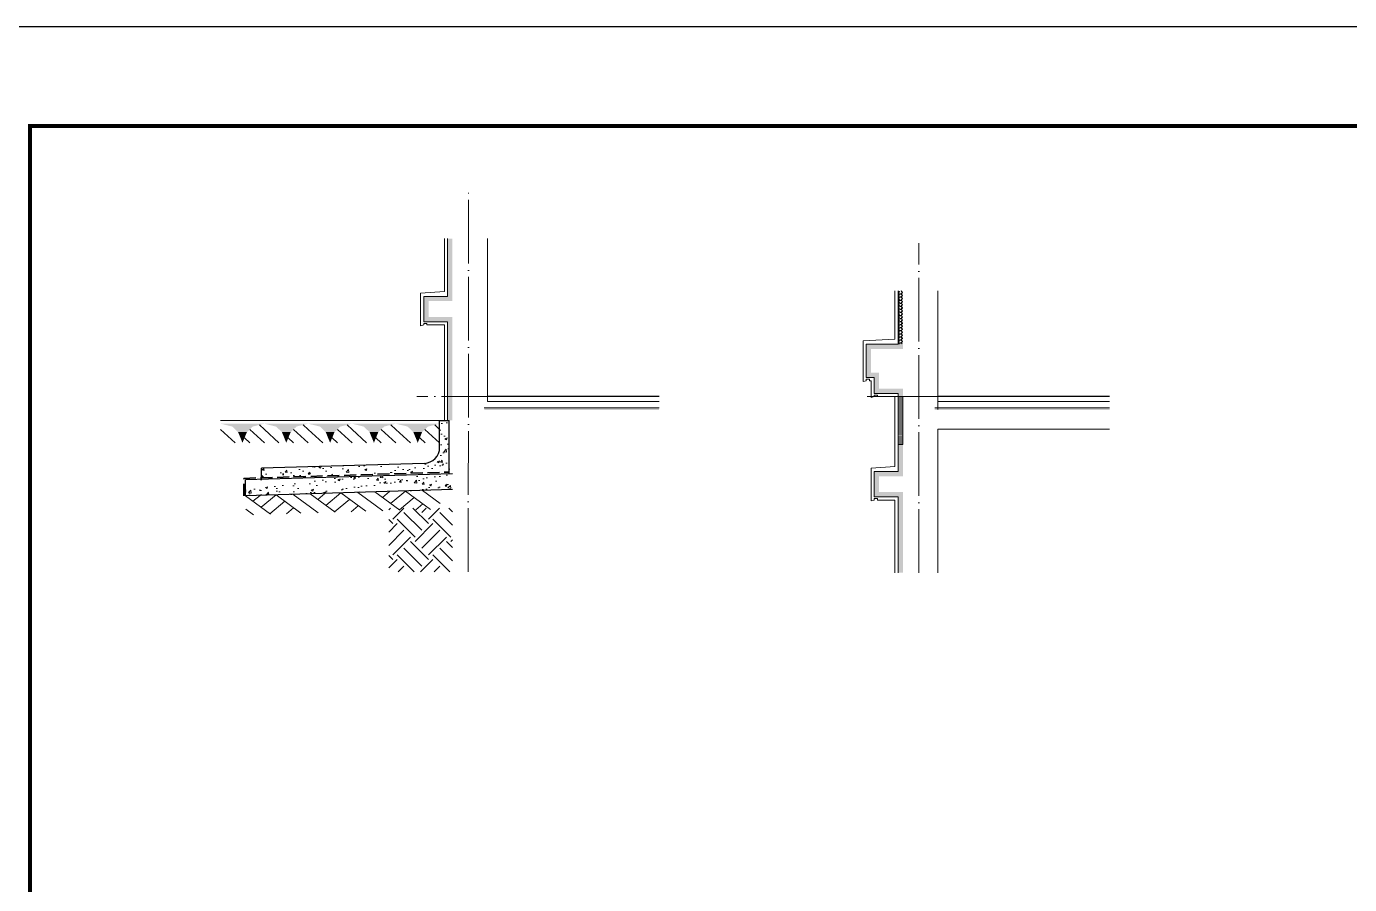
# Model space of a CAD drawing. Extents: x 27938 to 725830, y -209821 to 1628073.
# Drawn here: x 529859 to 538172, y -152826 to -147435 of the extents above; entities that cross this region are included whole.
import ezdxf

# ---------------------------------------------------------------- set-up
doc = ezdxf.new("R2010")
doc.units = 0
doc.header["$LTSCALE"] = 1000
doc.header["$MEASUREMENT"] = 0
doc.linetypes.add('DASH', pattern=[0.35, 0.25, -0.1])
doc.linetypes.add('DOTE', pattern=[2.42, 2, -0.2, 0.02, -0.2])
for name, color, linetype in [('COLUMN', 9, 'Continuous'), ('图框', 140, 'Continuous'), ('看线', 251, 'Continuous'), ('立面-看线', 251, 'Continuous')]:
    doc.layers.add(name, color=color, linetype=linetype)
for name, color, linetype, lineweight in [('DOTE', 19, 'DOTE', 9), ('PUB_HATCH', 8, 'Continuous', 9), ('内粉刷', 37, 'Continuous', 9), ('填充', 251, 'Continuous', 5), ('立面-中轮廓线', 213, 'Continuous', 35), ('粉刷', 251, 'Continuous', 9)]:
    doc.layers.add(name, color=color, linetype=linetype, lineweight=lineweight)
doc.layers.add('yichutu', color=7, linetype='Continuous', true_color=0xffffff, plot=False)
pattern_1 = [(50, (28072.99, 249033.25), (143.452037, -12.550427), [15, -165]), (355, (28072.99, 249033.25), (-27.750267, 150.438427), [12, -132]), (100.4514, (28084.94, 249032.2), (115.701876, 137.88791), [12.74804, -140.22842]), (46.1842, (28072.99, 249073.25), (213.44821, -33.1038), [22.5, -247.5]), (96.6356, (28090.77, 249070.5), (186.93254, 194.82357), [19.12206, -210.3426]), (351.1842, (28072.99, 249073.25), (186.93239, 194.82372), [18, -198]), (21, (28092.99, 249063.25), (119.38141, -80.52378), [15, -165]), (326, (28092.99, 249063.25), (48.663066, 145.03001), [12, -132]), (71.4514, (28102.93, 249056.54), (168.044526, 64.5061), [12.74804, -140.22842]), (37.5, (28072.986, 249033.25), (2.431971, 66.578771), [0, -130.4, 0, -134, 0, -132.5]), (7.5, (28072.986, 249033.25), (52.613907, 78.882342), [0, -76.4, 0, -127.4, 0, -50.5]), (327.5, (28028.386, 249033.25), (106.764487, -4.510974), [0, -50, 0, -156, 0, -207]), (317.5, (28008.39, 249033.25), (116.637234, 20.020996), [0, -65, 0, -103.6, 0, -147])]
pattern_2 = [(0, (-1180552.31, -412121.493), (16.66875, 9.623705), [11.1125, -22.225]), (120, (-1180552.31, -412121.493), (-16.66874801, 9.62370845), [11.1125, -22.225]), (60, (-1180552.31, -412121.493), (1.99e-06, 19.24741345), [-22.225, 11.1125])]

# ---------------------------------------------------------------- blocks, each defined once
blk = doc.blocks.new('$LinePat$素土夯实')
at = {"color": 0}
for p, q in [((0, -210), (210, 0)), ((120, -300), (420, 0)), ((420, 0), (608, -188)), ((495, -300), (795, 0)), ((615, 0), (705, -90)), ((315, -105), (502, -293)), ((210, -210), (300, -300)), ((705, -300), (795, -210))]:
    blk.add_line(p, q, dxfattribs=at)
blk = doc.blocks.new('$LinePat$自然土壤')
at = {"color": 0}
for p, q in [((0, -90), (71, -19)), ((0, -300), (211, -89)), ((420, -300), (630, -90)), ((210, -300), (286, -224))]:
    blk.add_line(p, q, dxfattribs=at)
for points in [[(0, 0), (630, 0), (168, -45), (462, -45)], [(168, -45), (462, -45), (252, -132), (378, -132)], [(252, -132), (378, -132), (315, -300)]]:
    blk.add_solid(points, dxfattribs=at)
blk = doc.blocks.new('sanshui')
at = {"layer": '粉刷'}
h = blk.add_hatch(dxfattribs=at)
h.set_pattern_fill('混凝土', color=256, scale=20)
h.set_pattern_definition(pattern_1)
edge = h.paths.add_edge_path()
edge.add_line((346317.8, 427329.6), (346257.8, 427329.6))
edge.add_line((346257.8, 427329.6), (346257.8, 427160.3))
edge.add_arc((346157.8, 427160.3), 100, 271.71836, 360, ccw=False)
edge.add_line((346160.8, 427060.3), (345137.8, 427029.6))
edge.add_line((345137.8, 427029.6), (345137.8, 426969.6))
edge.add_line((345137.8, 426969.6), (346317.8, 427005))
edge.add_line((346317.8, 427005), (346317.8, 427329.6))
h = blk.add_hatch(dxfattribs=at)
h.set_pattern_fill('混凝土', color=256, scale=20)
h.set_pattern_definition(pattern_1)
h.paths.add_polyline_path([(346337.8, 426895.6), (346337.8, 426995.6), (345037.8, 426956.6), (345037.8, 426856.6)])
at = {"layer": 'COLUMN'}
for p, q in [((346257.8, 427329.6), (346317.8, 427329.6)), ((346257.8, 427160.3), (346257.8, 427329.6)), ((346317.8, 426995), (346317.8, 427329.6)), ((346160.8, 427060.3), (345137.8, 427029.6)), ((345137.8, 426959.6), (345137.8, 427029.6)), ((346338.1, 426995.6), (345037.8, 426956.6)), ((345037.8, 426856.6), (345037.8, 426956.6)), ((346338.1, 426895.6), (345037.8, 426856.6))]:
    blk.add_line(p, q, dxfattribs=at)
blk.add_arc((346157.8, 427160.3), 100, 271.71836, 0, dxfattribs=at)
at = {"layer": '立面-中轮廓线', "linetype": 'DASH', "ltscale": 0.3}
blk.add_lwpolyline([(345027.8, 426856.6), (345027.8, 426966.3), (346317.8, 427005)], dxfattribs=at)
at = {"layer": '粉刷'}
blk.add_line((344881.5, 427329.6), (346257.8, 427329.6), dxfattribs=at)
at = {"layer": '粉刷', "yscale": 0.4, "zscale": 0.4}
for name, p, xscale, rotation in [('$LinePat$自然土壤', (345156.8, 427309.6), -0.4369306507241237, 359.9999999999903), ('$LinePat$自然土壤', (345432, 427309.6), -0.4369306507241237, 359.9999999999903), ('$LinePat$自然土壤', (345707.3, 427309.6), -0.4369306507241237, 359.9999999999903), ('$LinePat$自然土壤', (345982.6, 427309.6), -0.4369306507241237, 359.9999999999903), ('$LinePat$自然土壤', (346257.8, 427309.6), -0.4369306507241237, 359.9999999999903), ('$LinePat$素土夯实', (345444.5, 426868.8), -0.5117605352322558, 1.718358001643932), ('$LinePat$素土夯实', (345851.2, 426881), -0.5117605352322558, 1.718358001643932), ('$LinePat$素土夯实', (346257.8, 426893.2), -0.5117605352322558, 1.718358001643932)]:
    blk.add_blockref(name, p, dxfattribs=dict(at, xscale=xscale, rotation=rotation))
blk = doc.blocks.new('GFDDDDRG')
at = {"layer": '图框'}
blk.add_lwpolyline([(923310, -107437), (923310, -159999), (893610, -159999), (893610, -107437)], close=True, dxfattribs=at)
blk.add_lwpolyline([(923310, -107437), (923310, -159999), (893610, -159999), (893610, -107437)], close=True, dxfattribs=at)
at = {"layer": '图框', "const_width": 50}
blk.add_lwpolyline([(894110, -159499), (922810, -159499), (922810, -108687), (894110, -108687)], close=True, dxfattribs=at)
blk = doc.blocks.new('yct-1051-594-26275-14850-25-1002.0')
at = {"layer": 'yichutu', "color": 7, "true_color": 0xffffff}
blk.add_lwpolyline([(0, 0), (0, 14850), (26275, 14850), (26275, 0)], close=True, dxfattribs=at)
blk = doc.blocks.new('VDVDXAXFSFFX')
at = {"layer": 'PUB_HATCH'}
h = blk.add_hatch(dxfattribs=at)
h.set_pattern_fill('DOTS', color=251, scale=2, style=0)
h.set_pattern_definition([(0, (924712.4965, -148185.593), (1.5875, 3.175), [0, -3.175])])
h.paths.add_polyline_path([(924682.5, -148185.6), (924712.5, -148185.6), (924712.5, -147935.6), (924712.5, -147885.6), (924712.5, -147885.6), (924712.5, -147885.6), (924682.5, -147885.6)])
at = {"layer": 'PUB_HATCH', "color": 5}
blk.add_lwpolyline([(924712.5, -147885.6), (924682.5, -147885.6), (924682.5, -148185.6), (924712.5, -148185.6)], close=True, dxfattribs=at)

msp = doc.modelspace()

# ---------------------------------------------------------------- hatches: boundary and pattern name
at = {"layer": '填充'}
h = msp.add_hatch(dxfattribs=at)
h.set_pattern_fill('EARTH', color=250, scale=50, angle=45, style=0)
h.set_pattern_definition([(45, (-582962.77, -606054), (0, 224.506403), [158.75, -158.75]), (45, (-583004.87, -606011.9), (0, 224.506403), [158.75, -158.75]), (45, (-583046.96, -605969.8), (0, 224.506403), [158.75, -158.75]), (135, (-583046.96, -605941.74), (-224.506403, 0), [158.75, -158.75]), (135, (-583004.87, -605899.65), (-224.506403, 0), [158.75, -158.75]), (135, (-582962.77, -605857.55), (-224.506403, 0), [158.75, -158.75])])
h.paths.add_polyline_path([(532535.5, -150460.6), (532135.5, -150460.6), (532135.5, -150860.6), (532535.5, -150860.6)])
at = {"layer": '立面-看线'}
h = msp.add_hatch(dxfattribs=at)
h.set_pattern_fill('HONEY', color=256, scale=7)
h.set_pattern_definition([(0, (-1183382.229, -409221.493), (16.66875, 9.623705), [11.1125, -22.225]), (120, (-1183382.229, -409221.493), (-16.66874801, 9.62370845), [11.1125, -22.225]), (60, (-1183382.229, -409221.493), (1.99e-06, 19.24741345), [-22.225, 11.1125])])
h.paths.add_polyline_path([(532535.5, -148767.8), (532505.5, -148767.8), (532505.5, -149130.6), (532355.5, -149130.6), (532355.5, -149290.6), (532505.5, -149290.6), (532505.5, -149910.6), (532505.5, -149910.6), (532535.5, -149910.6), (532535.5, -149260.6), (532385.5, -149260.6), (532385.5, -149160.6), (532535.5, -149160.6)])
h = msp.add_hatch(dxfattribs=at)
h.set_pattern_fill('HONEY', color=256, scale=7)
h.set_pattern_definition(pattern_2)
h.paths.add_polyline_path([(535365.4, -149097), (535335.4, -149097), (535335.4, -149430.6), (535365.4, -149430.6)])
h = msp.add_hatch(dxfattribs=at)
h.set_pattern_fill('HONEY', color=256, scale=7)
h.set_pattern_definition(pattern_2)
h.paths.add_polyline_path([(535135.4, -149430.6), (535135.4, -149640.6), (535185.4, -149640.6), (535185.4, -149740.6), (535335.4, -149740.6), (535335.4, -150230.6), (535185.4, -150230.6), (535185.4, -150390.6), (535335.4, -150390.6), (535335.4, -150867.1), (535365.4, -150867.1), (535365.4, -150360.6), (535215.4, -150360.6), (535215.4, -150260.6), (535365.4, -150260.6), (535365.4, -149710.6), (535215.4, -149710.6), (535215.4, -149610.6), (535165.4, -149610.6), (535165.4, -149460.6), (535365.4, -149460.6), (535365.4, -149430.6)])
h = msp.add_hatch(dxfattribs=at)
h.set_pattern_fill('HONEY', color=256, scale=7)
h.set_pattern_definition([(0, (-268613.766, -535207.576), (16.66875, 9.623705), [11.1125, -22.225]), (120, (-268613.766, -535207.576), (-16.66874801, 9.62370845), [11.1125, -22.225]), (60, (-268613.766, -535207.576), (1.99e-06, 19.24741345), [-22.225, 11.1125])])
h.paths.add_polyline_path([(533834, -149830.6), (532735.5, -149830.6), (532735.5, -149845.6), (533834, -149845.6)])
h = msp.add_hatch(dxfattribs=at)
h.set_pattern_fill('HONEY', color=256, scale=7)
h.set_pattern_definition([(0, (-265783.847, -535207.576), (16.66875, 9.623705), [11.1125, -22.225]), (120, (-265783.847, -535207.576), (-16.66874801, 9.62370845), [11.1125, -22.225]), (60, (-265783.847, -535207.576), (1.99e-06, 19.24741345), [-22.225, 11.1125])])
h.paths.add_polyline_path([(536663.9, -149830.6), (535565.4, -149830.6), (535565.4, -149845.6), (536663.9, -149845.6)])

# ---------------------------------------------------------------- linework, layer by layer
at = {"layer": 'DOTE', "linetype": 'DOTE', "ltscale": 0.2}
for p, q in [((532635.4, -150860.6), (532635.5, -148467.8)), ((535465.4, -150867.1), (535465.4, -148797)), ((533834, -149760.6), (532310.9, -149760.6)), ((536663.9, -149760.6), (535140.8, -149760.6))]:
    msp.add_line(p, q, dxfattribs=at)
at = {"layer": 'PUB_HATCH', "color": 215, "true_color": 0xa953a0}
for p, q in [((532735.5, -149830.6), (533834, -149830.6)), ((535565.4, -149830.6), (536663.9, -149830.6))]:
    msp.add_line(p, q, dxfattribs=at)
for points in [[(532505.5, -149910.6), (532505.5, -149290.6), (532355.5, -149290.6), (532355.5, -149130.6), (532505.5, -149130.6), (532505.5, -148767.8)], [(535335.4, -149430.6), (535335.4, -149097)], [(535335.4, -150867.1), (535335.4, -150390.6), (535185.4, -150390.6), (535185.4, -150230.6), (535335.4, -150230.6), (535335.4, -149740.6), (535185.4, -149740.6), (535185.4, -149640.6), (535135.4, -149640.6), (535135.4, -149430.6), (535335.4, -149430.6)]]:
    msp.add_lwpolyline(points, dxfattribs=at)
at = {"layer": '内粉刷'}
for points in [[(532335.5, -149310.6), (532335.5, -149310.6), (532335.5, -149110.6), (532485.5, -149100.6), (532485.5, -148767.8)], [(532755.5, -148767.8), (532755.5, -149790.6)], [(535315.4, -149400.6), (535315.4, -149097)], [(535585.4, -149097), (535585.4, -149840.6)], [(532375.5, -149310.6), (532375.5, -149300.6), (532355.5, -149300.6), (532355.5, -149310.6), (532335.5, -149315.6), (532335.5, -149310.6)], [(532485.5, -149910.6), (532485.5, -149310.6), (532375.5, -149310.6)], [(535315.4, -149400.6), (535115.4, -149410.6), (535115.4, -149660.6)], [(535155.4, -149660.6), (535155.4, -149650.6), (535135.4, -149650.6), (535135.4, -149660.6), (535115.4, -149665.6), (535115.4, -149660.6)], [(535155.4, -149660.6), (535165.4, -149660.6), (535165.4, -149760.6)], [(533834, -149790.6), (532755.5, -149790.6)], [(535205.4, -149760.6), (535205.4, -149750.6), (535185.4, -149750.6), (535185.4, -149760.6), (535165.4, -149765.6), (535165.4, -149760.6)], [(535205.4, -149760.6), (535315.4, -149760.6), (535315.4, -150200.6), (535165.4, -150210.6), (535165.4, -150410.6)], [(536663.9, -149790.6), (535585.4, -149790.6)], [(535585.4, -150867.1), (535585.4, -149965.6), (536663.9, -149965.6)], [(535205.4, -150410.6), (535205.4, -150400.6), (535185.4, -150400.6), (535185.4, -150410.6), (535165.4, -150415.6), (535165.4, -150410.6)], [(535315.4, -150867.1), (535315.4, -150410.6), (535205.4, -150410.6)]]:
    msp.add_lwpolyline(points, dxfattribs=at)
at = {"layer": '看线', "color": 32}
for points in [[(533834, -149760.6), (532755.5, -149760.6)], [(536663.9, -149760.6), (535585.4, -149760.6)]]:
    msp.add_lwpolyline(points, dxfattribs=at)

# ---------------------------------------------------------------- block references
at = {"xscale": 0.5, "yscale": 0.5, "zscale": 0.5}
msp.add_blockref('GFDDDDRG', (82825.6, -93716.5), dxfattribs=at)
for name, p in [('VDVDXAXFSFFX', (-389347.1, -1875)), ('sanshui', (186197.4, -577240.3))]:
    msp.add_blockref(name, p)
at = {"layer": 'yichutu', "rotation": 270}
msp.add_blockref('yct-1051-594-26275-14850-25-1002.0', (529630.5, -147435), dxfattribs=at)

doc.saveas('drawing.dxf')
